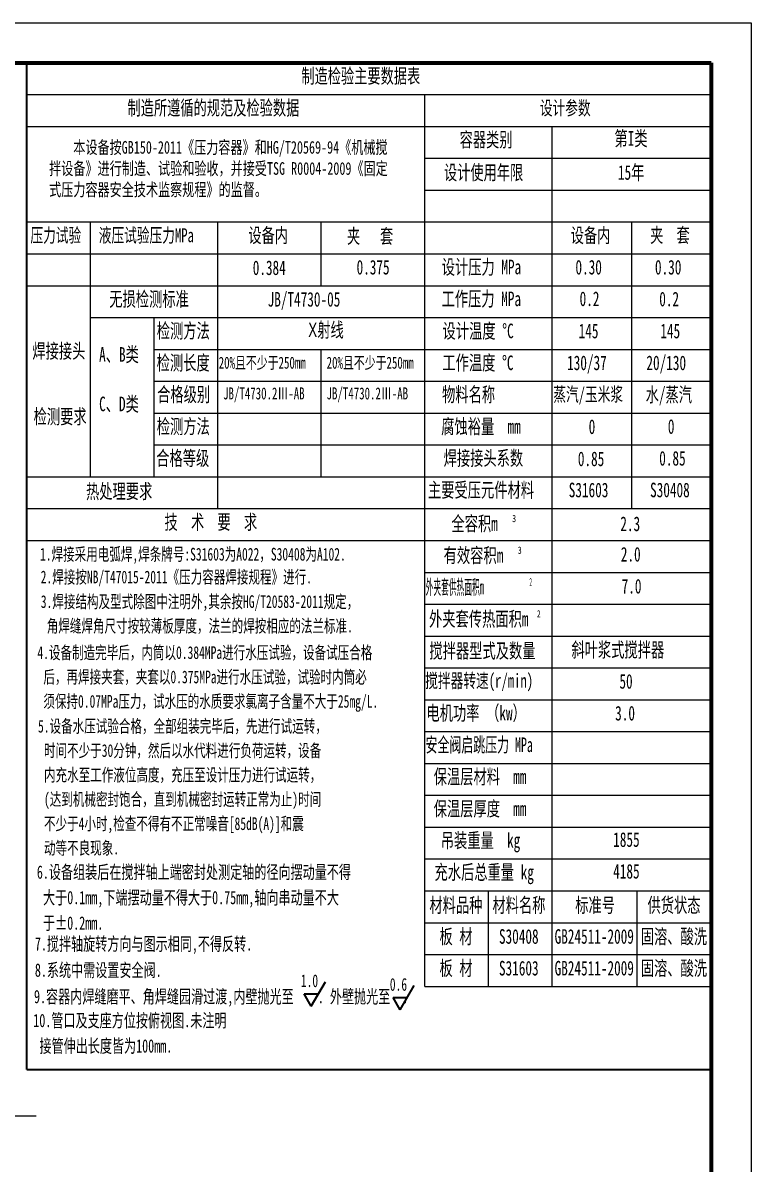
# Model space of a CAD drawing. Header units: millimetres. Extents: x 8208 to 15138, y -6581 to 3220.
# Drawn here: x 12127 to 15138, y -1497 to 3220 of the extents above; entities that cross this region are included whole.
import ezdxf

# ---------------------------------------------------------------- set-up
doc = ezdxf.new("R2010")
doc.units = ezdxf.units.MM
for name, color, linetype, lineweight in [('CAXA3', 7, 'Continuous', 25), ('CAXA4', 3, 'Continuous', 25), ('CAXAEB0', 7, 'Continuous', 70), ('CAXA尺寸线层', 3, 'Continuous', 25), ('CAXA细实线层', 7, 'Continuous', 25)]:
    doc.layers.add(name, color=color, linetype=linetype, lineweight=lineweight)
doc.styles.add('HZTXT', font='SimSun.ttf', dxfattribs={"width": 0.7})
doc.styles.add('UserTxtStyle13', font='SimSun.ttf', dxfattribs={"width": 0.379})
doc.styles.add('UserTxtStyle14', font='SimSun.ttf', dxfattribs={"width": 0.667})
doc.styles.add('UserTxtStyle9', font='SimSun.ttf', dxfattribs={"width": 0.6})
doc.styles.add('标准', font='SimSun.ttf', dxfattribs={"width": 0.667})

# ---------------------------------------------------------------- blocks, each defined once
blk = doc.blocks.new('CAXBLOCK0')
at = {"layer": 'CAXA尺寸线层', "attachment_point": 1, "style": '标准'}
for s, insert, char_height in [('\\fSimSun|b0|i0|p34;全容积m', (2023.6, 2601.3), 54.759), ('\\fSimSun|b0|i0|p34;3', (2251.7, 2606.6), 27.38)]:
    blk.add_mtext(s, dxfattribs=dict(at, insert=insert, char_height=char_height))
blk = doc.blocks.new('CAXBLOCK1')
at = {"layer": 'CAXA尺寸线层', "attachment_point": 1, "style": 'UserTxtStyle14'}
for s, insert, char_height in [('\\fSimSun|b0|i0|p34;外夹套传热面积m', (1939.4, 2243.1), 54.758), ('\\fSimSun|b0|i0|p34;2', (2344.3, 2248.4), 27.379)]:
    blk.add_mtext(s, dxfattribs=dict(at, insert=insert, char_height=char_height))
blk = doc.blocks.new('CAXBLOCK27', base_point=(3000, -4305))
at = {"layer": 'CAXAEB0', "color": 0, "linetype": 'Continuous', "lineweight": 25}
for p, q in [((-3150, 4455), (3150, 4455)), ((3150, 4455), (3150, -4455))]:
    blk.add_line(p, q, dxfattribs=at)
at = {"layer": 'CAXAEB0', "color": 0, "linetype": 'Continuous', "lineweight": 70}
for p, q in [((-2775, 4305), (3000, 4305)), ((3000, 4305), (3000, -4305))]:
    blk.add_line(p, q, dxfattribs=at)
blk = doc.blocks.new('CAXBLOCK30')
at = {"layer": 'CAXA尺寸线层', "attachment_point": 1, "style": '标准'}
for s, insert, char_height in [('\\fSimSun|b0|i0|p34;有效容积m', (1994.2, 2482.1), 54.75), ('\\fSimSun|b0|i0|p34;3', (2272.8, 2487.4), 27.375)]:
    blk.add_mtext(s, dxfattribs=dict(at, insert=insert, char_height=char_height))
blk = doc.blocks.new('CAXBLOCK31')
at = {"layer": 'CAXA尺寸线层', "attachment_point": 1, "style": 'UserTxtStyle13'}
for s, insert, char_height in [('\\fSimSun|b0|i0|p34;外夹套供热面积m', (1926.8, 2362.7), 54.75), ('\\fSimSun|b0|i0|p34;２', (2314.1, 2367.9), 27.375)]:
    blk.add_mtext(s, dxfattribs=dict(at, insert=insert, char_height=char_height))

msp = doc.modelspace()

# ---------------------------------------------------------------- linework, layer by layer
at = {"layer": 'CAXA3', "color": 4, "linetype": 'Continuous', "lineweight": 35}
msp.add_line((12143.19, -1106.04), (14972.9, -1106.04), dxfattribs=at)
at = {"layer": 'CAXA4', "linetype": 'Continuous', "lineweight": 35}
for p, q in [((13319.25, -844.19), (13377.53, -743.25)), ((13289.73, -793.07), (13348.76, -793.07)), ((13319.25, -844.19), (13289.73, -793.07)), ((13686.99, -859.32), (13745.27, -758.37)), ((13657.47, -808.2), (13716.5, -808.2)), ((13686.99, -859.32), (13657.47, -808.2))]:
    msp.add_line(p, q, dxfattribs=at)
at = {"layer": 'CAXA细实线层', "color": 4, "linetype": 'Continuous', "lineweight": 35}
for p, q in [((12143.19, 3054.9), (14972.9, 3054.9)), ((12143.19, -1106.04), (12143.19, 3054.9)), ((14972.9, -1106.04), (14972.9, 3054.9)), ((12143.19, -1106.04), (14972.9, -1106.04))]:
    msp.add_line(p, q, dxfattribs=at)
at = {"layer": 'CAXA细实线层', "linetype": 'Continuous', "lineweight": 25}
for p, q in [((12143.19, 2923.29), (14972.9, 2923.29)), ((13788.37, -761.91), (13788.37, 2923.29)), ((12143.19, 2791.67), (14972.9, 2791.67)), ((14314.83, -761.91), (14314.83, 2791.67)), ((13788.37, 2660.06), (14972.9, 2660.06)), ((13788.37, 2528.45), (14972.9, 2528.45)), ((12143.19, 2396.83), (14972.9, 2396.83)), ((12406.42, 1343.92), (12406.42, 2396.83)), ((12932.88, 1212.3), (12932.88, 2396.83)), ((13360.63, 2133.6), (13360.63, 2396.83)), ((14643.86, 1212.3), (14643.86, 2396.83)), ((12143.19, 2265.22), (14972.9, 2265.22)), ((12143.19, 2133.6), (14972.9, 2133.6)), ((12406.42, 2001.99), (14972.9, 2001.99)), ((12669.65, 1343.92), (12669.65, 2001.99)), ((12669.65, 1870.37), (14972.9, 1870.37)), ((13360.63, 1343.92), (13360.63, 1870.37)), ((12669.65, 1738.76), (14972.9, 1738.76)), ((12669.65, 1607.15), (14972.9, 1607.15)), ((12669.65, 1475.53), (14972.9, 1475.53)), ((12143.19, 1343.92), (14972.9, 1343.92)), ((12143.19, 1212.3), (14972.9, 1212.3)), ((12143.19, 1080.69), (14972.9, 1080.69)), ((13788.37, 949.07), (14972.9, 949.07)), ((13788.37, 817.46), (14972.9, 817.46)), ((13788.37, 685.85), (14972.9, 685.85)), ((13788.37, 554.23), (14972.9, 554.23)), ((13788.37, 422.62), (14972.9, 422.62)), ((13788.37, 422.62), (14972.9, 422.62)), ((13788.37, 291), (14972.9, 291)), ((13788.37, 291), (14972.9, 291)), ((13788.37, 159.39), (14972.9, 159.39)), ((13788.37, 27.78), (14972.9, 27.78)), ((13788.37, -103.84), (14972.9, -103.84)), ((13788.37, -235.45), (14972.9, -235.45)), ((13788.37, -367.07), (14972.9, -367.07)), ((14051.6, -761.91), (14051.6, -367.07)), ((14667.11, -761.91), (14667.11, -367.07)), ((13788.37, -498.68), (14972.9, -498.68)), ((13788.37, -630.3), (14972.9, -630.3)), ((13788.37, -761.91), (14972.9, -761.91)), ((11515.74, -1296.57), (12182, -1296.57))]:
    msp.add_line(p, q, dxfattribs=at)

# ---------------------------------------------------------------- block references
at = {"layer": 'CAXAEB0', "linetype": 'Continuous', "lineweight": 70, "xscale": 1.1, "yscale": 1.1, "zscale": 1.1}
msp.add_blockref('CAXBLOCK27', (14972.88, -6416.17), dxfattribs=at)
at = {"layer": 'CAXA尺寸线层', "linetype": 'Continuous', "lineweight": 25, "xscale": 1.1, "yscale": 1.1, "zscale": 1.1}
for name in ['CAXBLOCK0', 'CAXBLOCK30', 'CAXBLOCK31', 'CAXBLOCK1']:
    msp.add_blockref(name, (11672.88, -1680.67), dxfattribs=at)

# ---------------------------------------------------------------- texts
at = {"layer": 'CAXA4', "linetype": 'Continuous', "lineweight": 25, "attachment_point": 1}
for s, insert, char_height, style in [('{\\fFangSong_GB2312|b0|i0|c134|p34;    \\fFangSong_GB2312|b0|i0|c134|p49;本设备按GB150-2011《压力容器》和HG/T20569-94《机械搅\\P拌设备》进行制造、试验和验收，并接受TSG R0004-2009《固定\\P式压力容器安全技术监察规程》的监督。}', (12235.7, 2731.54), 52.395, 'HZTXT'), ('{\\fFangSong_GB2312|b0|i0|c134|p34;4.设备制造完毕后，内筒以0.384MPa进行水压试验，设备试压合格}', (12187.24, 643.71), 52.5, '标准'), ('{\\fFangSong_GB2312|b0|i0|c134|p34;后，再焊接夹套，夹套以0.375MPa进行水压试验，试验时内筒必}', (12211.76, 543.01), 52.5, '标准'), ('\\fFangSong_GB2312|b0|i0|p34;须保持0.07MPa压力，试水压的水质要求氯离子含量不大于25mg/L.', (12211.76, 442.32), 52.5, '标准'), ('\\fFangSong_GB2312|b0|i0|p34;1.0', (13276.24, -712.27), 52.5, '标准'), ('\\fFangSong_GB2312|b0|i0|p34;0.6', (13643.98, -727.39), 52.5, '标准')]:
    msp.add_mtext(s, dxfattribs=dict(at, insert=insert, char_height=char_height, style=style))
at = {"layer": 'CAXA4', "color": 3, "linetype": 'Continuous', "lineweight": 25, "attachment_point": 1, "style": '标准'}
for s, insert, char_height in [('\\fFangSong_GB2312|b0|i0|p34;1.焊接采用电弧焊,焊条牌号:S31603为A022，S30408为A102.', (12197.76, 1050.34), 52.5), ('\\fFangSong_GB2312|b0|i0|p34;2.焊接按NB/T47015-2011《压力容器焊接规程》进行.', (12200.76, 956.1), 52.5), ('\\fFangSong_GB2312|b0|i0|p34;3.焊接结构及型式除图中注明外,其余按HG/T20583-2011规定，', (12201.16, 854.51), 52.5), ('\\fFangSong_GB2312|b0|i0|p34;角焊缝焊角尺寸按较薄板厚度，法兰的焊按相应的法兰标准.', (12225.67, 753.82), 52.5), ('\\fFangSong_GB2312|b0|i0|p34;5.设备水压试验合格，全部组装完毕后，先进行试运转，', (12189.74, 339.65), 52.5), ('\\fFangSong_GB2312|b0|i0|p34;时间不少于30分钟，然后以水代料进行负荷运转，设备', (12214.25, 238.96), 52.5), ('\\fFangSong_GB2312|b0|i0|p34;内充水至工作液位高度，充压至设计压力进行试运转，', (12214.25, 138.26), 52.5), ('\\fFangSong_GB2312|b0|i0|p34;(达到机械密封饱合，直到机械密封运转正常为止)时间', (12214.25, 37.57), 52.5), ('\\fFangSong_GB2312|b0|i0|p34;不少于4小时,检查不得有不正常噪音[85dB(A)]和震', (12214.25, -63.13), 52.5), ('\\fFangSong_GB2312|b0|i0|p34;动等不良现象.', (12214.25, -163.82), 52.5), ('\\fFangSong_GB2312|b0|i0|p34;6.设备组装后在搅拌轴上端密封处测定轴的径向摆动量不得', (12184.87, -262.04), 54.9), ('\\fFangSong_GB2312|b0|i0|p34;大于0.1mm,下端摆动量不得大于0.75mm,轴向串动量不大', (12210.51, -367.34), 54.9), ('\\fFangSong_GB2312|b0|i0|p34;于{%%P}0.2mm.', (12210.51, -472.64), 54.9), ('\\fFangSong_GB2312|b0|i0|p34;7.搅拌轴旋转方向与图示相同,不得反转.', (12176.66, -558.83), 54.885), ('{\\fFangSong_GB2312|b0|i0|c134|p34;8.系统中需设置安全阀.}', (12176.66, -667.23), 54.885), ('\\fFangSong_GB2312|b0|i0|p34;9.容器内焊缝磨平、角焊缝园滑过渡,内壁抛光至    . 外壁抛光至  .', (12173.09, -776.41), 54.9), ('\\fFangSong_GB2312|b0|i0|p34;10.管口及支座方位按俯视图.未注明', (12170.09, -875.3), 54.885), ('\\fFangSong_GB2312|b0|i0|p34;接管伸出长度皆为100mm.', (12195.72, -980.57), 54.885)]:
    msp.add_mtext(s, dxfattribs=dict(at, insert=insert, char_height=char_height))
at = {"layer": 'CAXA尺寸线层', "linetype": 'Continuous', "lineweight": 25, "attachment_point": 1}
for s, insert, char_height, style in [('\\fSimSun|b0|i0|p34;制造检验主要数据表', (13278.24, 3030.22), 60.043, '标准'), ('\\fSimSun|b0|i0|p34;制造所遵循的规范及检验数据', (12559.58, 2898.61), 60.043, '标准'), ('{\\fSimSun|b0|i0|c134|p34;设计参数}', (14264.27, 2896.81), 57.6413, '标准'), ('\\fSimSun|b0|i0|p34;容器类别', (13932.74, 2767.16), 60.0435, '标准'), ('{\\fSimSun|b0|i0|c134|p34;第I类}', (14572.59, 2772.26), 60.2415, '标准'), ('\\fSimSun|b0|i0|p34;设计使用年限', (13867.88, 2631.5), 60.0435, '标准'), ('\\fSimSun|b0|i0|p34;15年', (14587.14, 2631.59), 60.2415, '标准'), ('\\fSimSun|b0|i0|p34;压力试验', (12158.34, 2370.82), 57.6413, '标准'), ('\\fSimSun|b0|i0|p34;液压试验压力MPa', (12440.85, 2370.82), 57.6413, '标准'), ('\\fSimSun|b0|i0|p34;设备内', (13059.23, 2371.83), 60.043, '标准'), ('\\fSimSun|b0|i0|p34;夹   套', (13467.09, 2368.22), 60.0435, '标准'), ('\\fSimSun|b0|i0|p34;设备内', (14391.82, 2371.83), 60.043, '标准'), ('\\fSimSun|b0|i0|p34;夹  套', (14720.21, 2372.31), 60.0435, '标准'), ('0.384', (13077.39, 2237.78), 60.043, '标准'), ('\\fSimSun|b0|i0|p34;0.375', (13506.76, 2239.96), 60.0435, '标准'), ('\\fSimSun|b0|i0|p34;设计压力 MPa', (13858.56, 2240.99), 60.2351, '标准'), ('\\fSimSun|b0|i0|p34;0.30', (14411.39, 2240.21), 60.225, '标准'), ('\\fSimSun|b0|i0|p34;0.30', (14740.1, 2240.1), 60.225, '标准'), ('\\fSimSun|b0|i0|p34;无损检测标准', (12484.32, 2108.57), 60.2351, '标准'), ('\\fSimSun|b0|i0|p34;JB/T4730-05', (13138.89, 2107.39), 60.225, '标准'), ('\\fSimSun|b0|i0|p34;工作压力 MPa', (13857.91, 2109.38), 60.2351, '标准'), ('\\fSimSun|b0|i0|p34;0.2', (14428.61, 2109.64), 60.225, '标准'), ('\\fSimSun|b0|i0|p34;0.2', (14757.93, 2108.48), 60.0435, '标准'), ('\\fSimSun|b0|i0|p34;检测方法', (12680.63, 1977.28), 60.2351, '标准'), ('{\\fArial|b0|i0|c0|p32;X\\fSimSun|b0|i0|c134|p34;射线}', (13306.45, 1981.31), 60.2351, '标准'), ('\\fSimSun|b0|i0|p34;设计温度 {%%D}C', (13861.93, 1976.8), 60.2351, '标准'), ('\\fSimSun|b0|i0|p34;145', (14424.57, 1976.48), 60.2351, '标准'), ('\\fSimSun|b0|i0|p34;145', (14762.35, 1976.48), 60.2351, '标准'), ('\\fSimSun|b0|i0|p34;焊接接头', (12166.24, 1894.07), 60.2415, '标准'), ('\\fSimSun|b0|i0|p34;A、B类', (12442.21, 1879.75), 60.2351, '标准'), ('\\fSimSun|b0|i0|p34;检测长度', (12680.09, 1845.18), 60.2351, '标准'), ('\\fSimSun|b0|i0|p34;20%且不少于250mm', (12936.58, 1840.11), 49.5, '标准'), ('\\fSimSun|b0|i0|p34;20%且不少于250mm', (13382.74, 1840.11), 49.5, '标准'), ('\\fSimSun|b0|i0|p34;工作温度 {%%D}C', (13861.29, 1845.18), 60.2351, '标准'), ('\\fSimSun|b0|i0|p34;130/37', (14376.84, 1844.86), 60.225, '标准'), ('\\fSimSun|b0|i0|p34;20/130', (14704.7, 1844.86), 60.225, '标准'), ('\\fSimSun|b0|i0|p34;合格级别', (12682.14, 1714.54), 60.2351, '标准'), ('{\\fSimSun|b0|i0|c134|p34;JB/T4730.2Ⅲ-AB}', (12954.75, 1713.25), 49.5, '标准'), ('{\\fSimSun|b0|i0|c134|p34;JB/T4730.2Ⅲ-AB}', (13382.5, 1713.25), 49.5, '标准'), ('\\fSimSun|b0|i0|p34;物料名称', (13860.03, 1714.05), 60.2351, '标准'), ('\\fSimSun|b0|i0|p34;蒸汽/玉米浆', (14320, 1713.57), 57.585, '标准'), ('\\fSimSun|b0|i0|p34;水/蒸汽', (14701.49, 1713.57), 60.2351, '标准'), ('\\fSimSun|b0|i0|p34;C、D类', (12442.21, 1675.12), 60.2351, '标准'), ('\\fSimSun|b0|i0|p34;检测要求', (12171.42, 1623.14), 60.2415, '标准'), ('\\fSimSun|b0|i0|p34;检测方法', (12680.63, 1582.44), 60.2351, '标准'), ('\\fSimSun|b0|i0|p34;腐蚀裕量  mm', (13856.52, 1581.95), 60.2351, '标准'), ('\\fSimSun|b0|i0|p34;0', (14466.02, 1580.99), 60.2351, '标准'), ('\\fSimSun|b0|i0|p34;0', (14793.28, 1581.79), 60.2351, '标准'), ('\\fSimSun|b0|i0|p34;合格等级', (12678.27, 1450.82), 60.2351, '标准'), ('\\fSimSun|b0|i0|p34;焊接接头系数', (13866.49, 1451.31), 60.2351, '标准'), ('\\fSimSun|b0|i0|p34;0.85', (14421.27, 1448.24), 60.2351, '标准'), ('\\fSimSun|b0|i0|p34;0.85', (14757.72, 1450.4), 60.2351, '标准'), ('\\fSimSun|b0|i0|p34;热处理要求', (12388.13, 1314.13), 60.2351, '标准'), ('\\fSimSun|b0|i0|p34;主要受压元件材料', (13801.8, 1319.53), 60.2351, '标准'), ('\\fSimSun|b0|i0|p34;S31603', (14383.6, 1319.54), 60.225, '标准'), ('\\fSimSun|b0|i0|p34;S30408', (14719.94, 1319.54), 60.225, '标准'), ('\\fSimSun|b0|i0|p34;技  术  要  求', (12712.48, 1187.11), 60.2351, '标准'), ('\\fSimSun|b0|i0|p34;2.3', (14596.91, 1179.76), 60.225, '标准'), ('\\fSimSun|b0|i0|p34;2.0', (14598.97, 1053.74), 60.225, '标准'), ('\\fSimSun|b0|i0|p34;7.0', (14602.4, 921.69), 60.225, '标准'), ('\\fSimSun|b0|i0|p34;搅拌器型式及数量', (13807.71, 655.04), 60.2351, '标准'), ('\\fSimSun|b0|i0|p34;斜叶浆式搅拌器', (14394.76, 659.15), 60.225, '标准'), ('\\fSimSun|b0|i0|p34;搅拌器转速(r/min)', (13790.28, 530.33), 57.75, '标准'), ('\\fSimSun|b0|i0|p34;50', (14593.2, 528.72), 60.225, '标准'), ('\\fSimSun|b0|i0|p34;电机功率 （kw）', (13795.43, 397.91), 60.2415, '标准'), ('\\fSimSun|b0|i0|p34;3.0', (14575.47, 397.1), 60.225, '标准'), ('\\fSimSun|b0|i0|p34;安全阀启跳压力 MPa', (13791.85, 266.78), 60.2351, 'UserTxtStyle9'), ('\\fSimSun|b0|i0|p34;保温层材料  mm', (13825.51, 135), 60.2351, '标准'), ('\\fSimSun|b0|i0|p34;保温层厚度  mm', (13825.51, 2.58), 60.2351, '标准'), ('\\fSimSun|b0|i0|p34;吊装重量  kg', (13854.58, -128.22), 60.2351, '标准'), ('\\fSimSun|b0|i0|p34;充水后总重量 kg', (13828.8, -259.84), 60.2351, 'UserTxtStyle14'), ('\\fSimSun|b0|i0|p34;材料品种', (13807.7, -395.99), 60.225, '标准'), ('\\fSimSun|b0|i0|p34;材料名称', (14068.24, -395.99), 60.225, '标准'), ('\\fSimSun|b0|i0|p34;标准号', (14410.44, -395.99), 60.225, '标准'), ('\\fSimSun|b0|i0|p34;供货状态', (14709.32, -395.99), 60.225, '标准'), ('\\fSimSun|b0|i0|p34;板 材', (13849.28, -525.52), 60.225, '标准'), ('\\fSimSun|b0|i0|p34;固溶、酸洗', (14681.51, -525.52), 60.225, '标准'), ('\\fSimSun|b0|i0|p34;S30408', (14095.16, -525.52), 60.225, '标准'), ('\\fSimSun|b0|i0|p34;GB24511-2009', (14325.18, -525.52), 60.225, '标准'), ('\\fSimSun|b0|i0|p34;板 材', (13849.28, -656.61), 60.225, '标准'), ('\\fSimSun|b0|i0|p34;S31603', (14095.16, -656.61), 60.225, '标准'), ('\\fSimSun|b0|i0|p34;GB24511-2009', (14325.18, -656.61), 60.225, '标准'), ('\\fSimSun|b0|i0|p34;固溶、酸洗', (14681.51, -656.61), 60.225, '标准')]:
    msp.add_mtext(s, dxfattribs=dict(at, insert=insert, char_height=char_height, style=style))
at = {"layer": 'CAXA尺寸线层', "color": 1, "linetype": 'Continuous', "lineweight": 25, "char_height": 60.225, "attachment_point": 1, "style": '标准'}
for s, insert in [('\\fSimSun|b0|i0|p34;1855', (14567.42, -125.11)), ('\\fSimSun|b0|i0|p34;4185', (14567.42, -256.19))]:
    msp.add_mtext(s, dxfattribs=dict(at, insert=insert))

doc.saveas('drawing.dxf')
